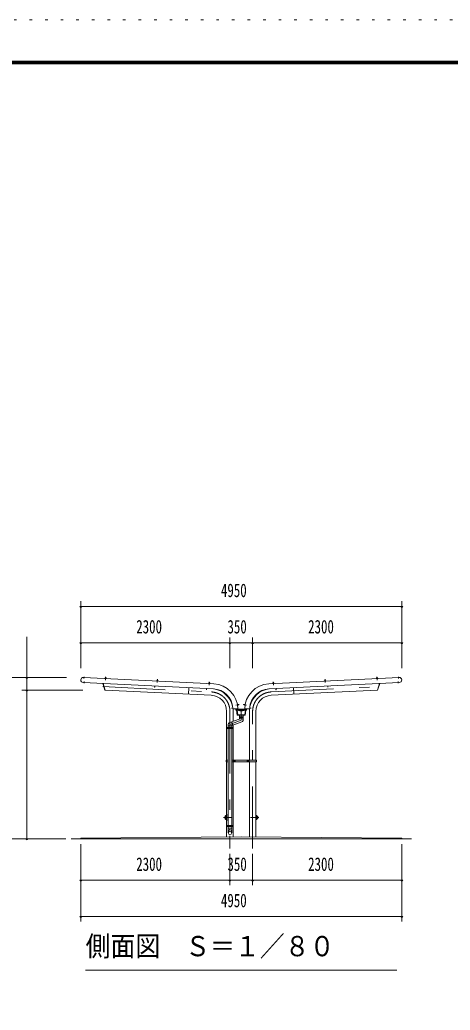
# Model space of a CAD drawing. Units: millimetres, scale not verified. Extents: x -35377 to 35394, y -16800 to 16800.
# Drawn here: x 443 to 7078, y 1535 to 16800 of the extents above; entities that cross this region are included whole.
import ezdxf
from ezdxf.enums import TextEntityAlignment as Align

# ---------------------------------------------------------------- set-up
doc = ezdxf.new("R2010")
doc.units = ezdxf.units.MM
doc.header["$LTSCALE"] = 80
doc.linetypes.add('USER3', pattern=[24, 12, -5, 2, -5])
doc.linetypes.add('USER4', pattern=[3, 0.5, -2.5])
for name, color, linetype, lineweight in [('0-2_1-08BOLD', 7, 'Continuous', 18), ('0-3_1-28CENTER', 3, 'USER3', 18), ('0-5_1-58DIM', 3, 'Continuous', 18), ('0-C_F-F1PAPER', 5, 'Continuous', 18), ('0-D_F-E_J_ADD', 5, 'USER4', 18)]:
    doc.layers.add(name, color=color, linetype=linetype, lineweight=lineweight)
doc.styles.add('ＭＳ ゴシック', font='')
doc.styles.get('ＭＳ ゴシック').set_extended_font_data('MS Gothic')

msp = doc.modelspace()

# ---------------------------------------------------------------- linework, layer by layer
at = {"layer": '0-2_1-08BOLD'}
for p, q in [((3429.56, 6487.25), (1420.28, 6585.52)), ((1424.04, 6662.43), (3433.32, 6564.16)), ((1762.61, 6656.61), (1762.36, 6651.49)), ((1768.85, 6651.17), (1769.1, 6656.29)), ((2561.65, 6617.53), (2561.41, 6612.41)), ((2562.36, 6626.82), (2568.35, 6626.53)), ((2567.89, 6612.09), (2568.14, 6617.21)), ((3360.45, 6573.33), (3360.7, 6578.45)), ((3367.19, 6578.13), (3366.93, 6573.02)), ((6291.11, 6662.43), (4281.82, 6564.16)), ((4285.58, 6487.25), (6294.87, 6585.52)), ((4347.96, 6578.13), (4348.21, 6573.02)), ((4354.7, 6573.33), (4354.45, 6578.45)), ((5147.25, 6612.09), (5147, 6617.21)), ((5152.79, 6626.82), (5153.22, 6618.02)), ((5153.49, 6617.53), (5153.74, 6612.41)), ((5951.83, 6665.9), (5945.84, 6665.6)), ((5946.3, 6651.17), (5946.05, 6656.29)), ((5952.53, 6656.61), (5952.78, 6651.49)), ((3050.03, 6505.82), (3045.16, 6406.33)), ((4665.12, 6505.82), (4669.98, 6406.33)), ((3631.77, 5890.33), (3631.77, 6140.33)), ((3726.81, 6191.62), (3707.83, 6188.61)), ((3733.37, 6140.33), (3733.37, 5987.84)), ((3804.25, 6178.03), (3741.92, 6177.48)), ((3792.61, 6159.47), (3801.96, 6089.47)), ((3802.68, 6245.59), (3807.74, 6246.4)), ((3808.75, 6239.98), (3803.69, 6239.18)), ((3898.17, 6247.61), (3897.23, 6241.68)), ((3911.45, 6239.18), (3906.39, 6239.98)), ((3907.41, 6246.4), (3912.47, 6245.59)), ((3910.89, 6178.03), (3973.23, 6177.48)), ((3913.2, 6089.47), (3922.55, 6159.47)), ((3929.91, 6159.47), (3919.59, 6082.17)), ((3981.77, 6140.33), (3981.77, 5387.33)), ((3988.33, 6191.62), (4007.32, 6188.61)), ((4083.38, 5387.33), (4083.38, 6140.33)), ((3848.17, 6029.63), (3673.17, 5965.93)), ((3710.07, 5920.85), (3866.98, 5977.95)), ((3801.95, 6089.47), (3913.2, 6089.47)), ((3827.58, 6082.17), (3827.58, 6055.17)), ((3830.07, 6045.05), (3830.07, 6055.17)), ((3885.07, 6055.17), (3885.07, 6045.05)), ((3631.77, 5387.33), (3631.77, 5874.33)), ((3653.47, 5890.33), (3653.47, 5874.33)), ((3655.07, 5940.09), (3655.07, 5890.33)), ((3710.07, 5917.64), (3655.07, 5917.64)), ((3655.07, 5874.33), (3655.07, 4382.93)), ((3679.52, 5890.33), (3679.52, 5874.33)), ((3685.62, 5882.33), (3679.52, 5882.33)), ((3685.62, 5874.33), (3685.62, 5890.33)), ((3710.07, 5940.09), (3710.07, 5890.33)), ((3710.08, 5874.33), (3710.08, 4382.93)), ((3711.67, 5890.33), (3711.67, 5874.33)), ((3733.37, 5890.33), (3733.37, 5929.33)), ((3733.37, 5387.33), (3733.37, 5874.33)), ((3630.17, 5374.33), (3624.07, 5374.33)), ((3630.17, 5361.33), (3630.17, 5387.33)), ((3631.77, 4382.93), (3631.77, 5361.33)), ((3733.37, 4382.93), (3733.37, 5361.33)), ((3734.97, 5361.33), (3734.97, 5387.33)), ((3764.97, 5387.33), (3764.97, 5361.33)), ((3950.17, 5387.33), (3950.17, 5361.33)), ((3980.17, 5387.33), (3980.17, 5361.33)), ((3981.77, 5361.33), (3981.77, 4201.69)), ((4083.38, 4200.92), (4083.38, 5361.33)), ((4084.98, 5361.33), (4084.98, 5387.33)), ((4084.98, 5374.33), (4091.07, 5374.33)), ((3631.77, 4366.93), (3631.77, 4200.92)), ((3653.47, 4382.93), (3653.47, 4366.93)), ((3655.06, 4366.93), (3655.06, 4341.46)), ((3679.52, 4382.93), (3679.52, 4366.93)), ((3679.52, 4374.93), (3685.62, 4374.93)), ((3685.62, 4366.93), (3685.62, 4382.93)), ((3710.06, 4366.93), (3710.06, 4341.46)), ((3711.66, 4382.93), (3711.66, 4366.93)), ((3733.37, 4201.69), (3733.37, 4366.93)), ((6482.57, 4174.33), (1232.57, 4174.33))]:
    msp.add_line(p, q, dxfattribs=at)
for points in [[(1723.94, 6570.67), (1755.59, 6468.42), (1758.64, 6469.37)], [(3394.74, 6389.24), (1758.68, 6469.25), (1727.34, 6570.51)], [(1759.12, 6651.65), (1759.37, 6656.76), (1760.26, 6657.23), (1771.5, 6656.67), (1772.34, 6656.13), (1772.09, 6651.01)], [(1768.88, 6656.8), (1769.31, 6665.6), (1763.31, 6665.9), (1762.88, 6657.1)], [(1763.31, 6665.9), (1763.84, 6666.37), (1768.83, 6666.13), (1769.31, 6665.6)], [(2558.16, 6612.57), (2558.41, 6617.69), (2559.3, 6618.15), (2570.54, 6617.59), (2571.38, 6617.05), (2571.14, 6611.93)], [(2567.92, 6617.72), (2568.35, 6626.53), (2567.87, 6627.05), (2562.88, 6627.29), (2562.36, 6626.82), (2561.93, 6618.02)], [(3370.18, 6572.86), (3370.43, 6577.97), (3369.59, 6578.52), (3358.35, 6579.07), (3357.46, 6578.6), (3357.2, 6573.49)], [(3360.97, 6578.94), (3361.4, 6587.74), (3367.39, 6587.44), (3366.97, 6578.64)], [(3367.39, 6587.44), (3366.92, 6587.97), (3361.92, 6588.21), (3361.4, 6587.74)], [(4320.4, 6389.24), (5956.47, 6469.25), (5987.81, 6570.51)], [(4344.97, 6572.86), (4344.72, 6577.97), (4345.56, 6578.52), (4356.79, 6579.07), (4357.69, 6578.6), (4357.94, 6573.49)], [(4347.75, 6587.44), (4348.22, 6587.97), (4353.22, 6588.21), (4353.74, 6587.74)], [(4354.17, 6578.94), (4353.74, 6587.74), (4347.75, 6587.44), (4348.18, 6578.64)], [(5156.99, 6612.57), (5156.73, 6617.69), (5155.84, 6618.15), (5144.61, 6617.59), (5143.76, 6617.05), (5144.01, 6611.93)], [(5147.22, 6617.72), (5146.79, 6626.53), (5152.79, 6626.82), (5152.26, 6627.29), (5147.27, 6627.05), (5146.79, 6626.53)], [(5956.03, 6651.65), (5955.78, 6656.76), (5954.89, 6657.23), (5943.65, 6656.67), (5942.81, 6656.13), (5943.05, 6651.01)], [(5946.27, 6656.8), (5945.84, 6665.6), (5946.32, 6666.13), (5951.31, 6666.37), (5951.83, 6665.9), (5952.26, 6657.1)], [(5991.21, 6570.67), (5959.56, 6468.42), (5956.5, 6469.37)], [(2522.46, 6531.62), (2521.48, 6511.64), (2524.68, 6511.48), (2525.66, 6531.46)], [(3324.7, 6492.38), (3323.72, 6472.41), (3320.53, 6472.56), (3321.5, 6492.54)], [(4390.45, 6492.38), (4391.43, 6472.41), (4394.62, 6472.56), (4393.64, 6492.54)], [(5192.69, 6531.62), (5193.67, 6511.64), (5190.47, 6511.48), (5189.49, 6531.46)], [(3707.83, 6188.61), (3707.33, 6191.77), (3726.62, 6194.83)], [(3919.59, 6082.17), (3795.56, 6082.17), (3785.24, 6159.47)], [(3922.36, 6158.06), (3857.57, 6143.08), (3792.8, 6158.06)], [(3804.2, 6235.97), (3809.26, 6236.77), (3809.62, 6237.71), (3807.86, 6248.82), (3807.23, 6249.6), (3802.17, 6248.8)], [(3808.27, 6246.23), (3816.98, 6247.61), (3817.91, 6241.68), (3809.21, 6240.31)], [(3817.91, 6241.68), (3818.33, 6242.26), (3817.55, 6247.19), (3816.98, 6247.61)], [(3905.94, 6240.31), (3897.23, 6241.68), (3896.82, 6242.26), (3897.59, 6247.19)], [(3897.59, 6247.19), (3898.17, 6247.61), (3906.87, 6246.23)], [(3912.98, 6248.8), (3907.92, 6249.6), (3907.29, 6248.82), (3905.53, 6237.71), (3905.89, 6236.77), (3910.94, 6235.97)], [(4007.32, 6188.61), (4007.82, 6191.77), (3988.53, 6194.83)], [(3827.58, 6055.17), (3887.58, 6055.17), (3887.58, 6082.17)], [(3885.07, 6003.79), (3885.07, 6023.06), (3887.07, 6045.05), (3828.07, 6045.05), (3830.07, 6023.05)], [(3655.07, 5361.33), (3624.07, 5361.33), (3624.07, 5387.33), (3655.07, 5387.33)], [(3710.08, 5361.33), (4091.07, 5361.33), (4091.07, 5387.33), (3710.08, 5387.33)], [(3653.07, 4341.46), (3655.07, 4291.8), (3655.07, 4265.96)], [(3710.07, 4265.96), (3710.07, 4291.8), (3712.07, 4341.46), (3653.07, 4341.46)], [(1382.57, 4174.33), (1382.57, 4184.33), (3857.57, 4204.33), (6332.57, 4184.33), (6332.57, 4174.33)]]:
    msp.add_lwpolyline(points, dxfattribs=at)
for points in [[(1757.54, 6650.12), (1773.52, 6649.34), (1773.6, 6650.94), (1757.61, 6651.72)], [(2556.58, 6611.05), (2556.66, 6612.64), (2572.64, 6611.86), (2572.56, 6610.26)], [(3371.6, 6571.18), (3371.69, 6572.78), (3355.7, 6573.56), (3355.62, 6571.97)], [(4343.54, 6571.18), (4359.52, 6571.97), (4359.44, 6573.56), (4343.46, 6572.78)], [(5158.57, 6611.05), (5158.49, 6612.64), (5142.51, 6611.86), (5142.59, 6610.26)], [(5957.61, 6650.12), (5941.63, 6649.34), (5941.55, 6650.94), (5957.53, 6651.72)], [(3775.07, 6159.47), (3775.07, 6174.47), (3940.08, 6174.47), (3940.08, 6159.47)], [(3802.86, 6234.23), (3800.35, 6250.04), (3801.93, 6250.29), (3804.44, 6234.49)], [(3910.71, 6234.49), (3912.29, 6234.23), (3914.79, 6250.04), (3913.21, 6250.29)], [(3734.97, 5874.33), (3630.17, 5874.33), (3630.17, 5890.33), (3734.97, 5890.33)], [(3744.85, 5377.22), (3749.85, 5380.11), (3754.85, 5377.22), (3754.85, 5371.45), (3749.85, 5368.56), (3744.85, 5371.45)], [(3960.3, 5371.45), (3960.3, 5377.22), (3965.3, 5380.11), (3970.3, 5377.22), (3970.3, 5371.45), (3965.3, 5368.56)], [(3734.97, 4366.93), (3630.17, 4366.93), (3630.17, 4382.93), (3734.97, 4382.93)]]:
    msp.add_lwpolyline(points, close=True, dxfattribs=at)
for centre, radius in [((3749.85, 5374.33), 6.25), ((3749.85, 5374.33), 4.9), ((3965.3, 5374.33), 6.25), ((3965.3, 5374.33), 4.9)]:
    msp.add_circle(centre, radius, dxfattribs=at)
for centre, radius, start, end in [((1422.16, 6623.97), 38.5, 87.19829, 267.19829), ((1758.44, 6648.08), 2, 87.1998, 267.1998), ((1760.87, 6654.32), 2.88, 52.81573, 112.81573), ((1765.35, 6646.21), 10.75, 69.61203, 104.78795), ((1770.6, 6653.84), 2.88, 61.58424, 121.58424), ((1772.42, 6647.39), 2, 267.20061, 87.20061), ((2557.48, 6609), 2, 87.1998, 267.1998), ((2559.91, 6615.24), 2.88, 52.81573, 112.81573), ((2564.4, 6607.13), 10.75, 69.61203, 104.78795), ((2569.65, 6614.76), 2.88, 61.58424, 121.58424), ((2571.46, 6608.31), 2, 267.20061, 87.20061), ((3356.53, 6569.92), 2, 87.1998, 267.1998), ((3358.96, 6576.16), 2.88, 52.81573, 112.81573), ((3363.44, 6568.06), 10.75, 69.61203, 104.78795), ((3368.69, 6575.68), 2.88, 61.58424, 121.58424), ((3370.51, 6569.24), 2, 267.20061, 87.20061), ((3414.27, 6174.63), 390, 359.97697, 87.20001), ((4300.88, 6174.63), 390, 92.79999, 180.02303), ((4344.63, 6569.24), 2, 92.79939, 272.79939), ((4346.45, 6575.68), 2.88, 58.41576, 118.41576), ((4351.7, 6568.06), 10.75, 75.21205, 110.38797), ((4356.18, 6576.16), 2.88, 67.18427, 127.18427), ((4358.62, 6569.92), 2, 272.8002, 92.8002), ((5143.68, 6608.31), 2, 92.79939, 272.79939), ((5145.5, 6614.76), 2.88, 58.41576, 118.41576), ((5150.75, 6607.13), 10.75, 75.21205, 110.38797), ((5155.23, 6615.24), 2.88, 67.18427, 127.18427), ((5157.67, 6609), 2, 272.8002, 92.8002), ((5942.72, 6647.39), 2, 92.79939, 272.79939), ((5944.54, 6653.84), 2.88, 58.41576, 118.41576), ((5949.79, 6646.21), 10.75, 75.21205, 110.38797), ((5954.27, 6654.32), 2.88, 67.18427, 127.18427), ((5956.71, 6648.08), 2, 272.8002, 92.8002), ((6292.99, 6623.97), 38.5, 272.80171, 92.80171), ((3414.27, 6174.63), 313, 3.12109, 87.19995), ((3382.57, 6140.33), 350.8, 13.59305, 80.90588), ((4300.88, 6174.63), 313, 92.80005, 176.87891), ((4332.58, 6140.33), 350.8, 99.09412, 166.40695), ((3382.57, 6140.33), 249.2, 0, 87.19994), ((4332.58, 6140.33), 249.2, 92.80006, 180), ((3741.78, 6192.49), 15, 183.12274, 270.49994), ((3382.57, 6140.33), 350.8, 0, 6.85475), ((3414.27, 6174.63), 375, 359.97604, 0.49962), ((3798.86, 6248.79), 1.67, 8.99695, 188.99695), ((3801.16, 6234.98), 1.56, 188.99661, 8.99661), ((3805.14, 6247.63), 2.88, 334.61195, 34.61195), ((3798.13, 6241.59), 10.75, 351.41122, 26.58714), ((3806.66, 6238.01), 2.88, 343.38046, 43.38046), ((3908.48, 6238.01), 2.88, 136.61954, 196.61954), ((3917.02, 6241.59), 10.75, 153.41286, 188.58878), ((3910.01, 6247.63), 2.88, 145.38805, 205.38805), ((3913.99, 6234.98), 1.56, 171.00339, 351.00339), ((3916.29, 6248.79), 1.67, 351.00305, 171.00305), ((4300.88, 6174.63), 375, 179.50038, 180.02396), ((3973.36, 6192.49), 15, 269.50006, 356.87726), ((4332.58, 6140.33), 350.8, 173.14525, 180), ((3682.57, 5940.09), 27.5, 110.00229, 180), ((3678.77, 5938.71), 44.27, 341.60916, 58.39587), ((3857.57, 6003.79), 27.5, 289.99896, 110.00061), ((3634.57, 4504.33), 33, 94.86974, 265.13026), ((3634.57, 4504.33), 22.5, 97.1521, 262.8479), ((3633.42, 4504.33), 21.35, 94.43256, 265.56744), ((3633.42, 4504.33), 19.05, 94.96883, 265.03117), ((4080.57, 4504.33), 33, 274.86974, 85.13026), ((4080.57, 4504.33), 22.5, 277.1521, 82.8479), ((4081.73, 4504.33), 21.35, 274.43256, 85.56744), ((4081.73, 4504.33), 19.05, 274.96883, 85.03117), ((3682.57, 4290.82), 27.55, 3.55867, 176.44133), ((3682.57, 4264.25), 27.55, 3.55867, 176.44133), ((3682.57, 4267.67), 27.55, 183.56303, 356.43697)]:
    msp.add_arc(centre, radius, start, end, dxfattribs=at)
at = {"layer": '0-3_1-28CENTER'}
for p, q in [((1433.23, 6672.29), (1432.05, 6648.02)), ((1437.71, 6600.09), (1436.52, 6575.82)), ((1764.23, 6623.2), (1766.76, 6674.9)), ((2563.27, 6584.12), (2565.8, 6635.82)), ((3362.32, 6545.04), (3364.85, 6596.74)), ((4350.3, 6596.74), (4352.83, 6545.04)), ((5149.34, 6635.82), (5151.87, 6584.12)), ((5950.92, 6623.2), (5948.39, 6674.9)), ((6277.44, 6600.09), (6278.62, 6575.82)), ((6281.91, 6672.29), (6283.1, 6648.02)), ((1724.23, 6521.8), (3397.23, 6439.97)), ((4317.92, 6439.97), (5990.92, 6521.8)), ((3682.57, 6140.33), (3682.57, 4024.33)), ((3826.49, 6246.08), (3775.37, 6237.98)), ((3939.78, 6237.98), (3888.66, 6246.08)), ((4032.57, 4024.33), (4032.57, 6140.33)), ((3737.35, 5374.33), (3762.35, 5374.33)), ((3749.85, 5361.83), (3749.85, 5386.83)), ((3977.8, 5374.33), (3952.8, 5374.33)), ((3965.3, 5386.83), (3965.3, 5361.83)), ((3714.57, 4504.33), (3584.57, 4504.33)), ((3634.57, 4454.33), (3634.57, 4554.33)), ((4000.57, 4504.33), (4130.57, 4504.33)), ((4080.57, 4454.33), (4080.57, 4554.33))]:
    msp.add_line(p, q, dxfattribs=at)
msp.add_lwpolyline([(3857.57, 6174.47), (3857.57, 6003.8), (3682.57, 5940.09)], dxfattribs=at)
for centre, start, end in [((3382.57, 6140.33), 0, 87.19994), ((4332.58, 6140.33), 92.80006, 180)]:
    msp.add_arc(centre, 300, start, end, dxfattribs=at)
at = {"layer": '0-5_1-58DIM'}
for p, q in [((1382.57, 7839.33), (1382.57, 6806.33)), ((6332.58, 6806.33), (6332.58, 7839.33)), ((1398.57, 7759.33), (1366.57, 7759.33)), ((1382.57, 7759.33), (6332.58, 7759.33)), ((6348.58, 7759.33), (6316.58, 7759.33)), ((552.57, 6663.33), (552.57, 7291.33)), ((1398.57, 7199.33), (1366.57, 7199.33)), ((1382.57, 7199.33), (3682.58, 7199.33)), ((3698.58, 7199.33), (3666.58, 7199.33)), ((3682.58, 6806.33), (3682.58, 7279.33)), ((3682.58, 7199.33), (4032.58, 7199.33)), ((4048.58, 7199.33), (4016.58, 7199.33)), ((4032.58, 7279.33), (4032.58, 6806.33)), ((4032.58, 7199.33), (6332.58, 7199.33)), ((6348.58, 7199.33), (6316.58, 7199.33)), ((-87.43, 6663.33), (1164.29, 6663.33)), ((568.57, 6663.33), (536.57, 6663.33)), ((552.57, 6466.33), (552.57, 6663.33)), ((1414.29, 6466.33), (472.57, 6466.33)), ((568.57, 6466.33), (536.57, 6466.33)), ((552.57, 4174.33), (552.57, 6466.33)), ((1152.57, 4174.33), (-87.43, 4174.33)), ((568.57, 4174.33), (536.57, 4174.33)), ((1382.57, 2899.33), (1382.57, 4094.33)), ((6332.57, 4094.33), (6332.57, 2899.33)), ((3682.57, 3944.33), (3682.57, 3459.33)), ((4032.57, 3459.33), (4032.57, 3944.33)), ((1398.57, 3539.33), (1366.57, 3539.33)), ((1382.57, 3539.33), (3682.57, 3539.33)), ((3698.57, 3539.33), (3666.57, 3539.33)), ((3682.57, 3539.33), (4032.57, 3539.33)), ((4048.57, 3539.33), (4016.57, 3539.33)), ((4032.57, 3539.33), (6332.57, 3539.33)), ((6348.57, 3539.33), (6316.57, 3539.33)), ((1398.57, 2979.33), (1366.57, 2979.33)), ((1382.57, 2979.33), (6332.57, 2979.33)), ((6348.57, 2979.33), (6316.57, 2979.33)), ((6257.58, 2149.33), (1457.58, 2149.33))]:
    msp.add_line(p, q, dxfattribs=at)
for centre in [(1382.57, 7759.33), (6332.58, 7759.33), (1382.57, 7199.33), (3682.58, 7199.33), (4032.58, 7199.33), (6332.58, 7199.33), (552.57, 6663.33), (552.57, 6466.33), (552.57, 4174.33), (1382.57, 3539.33), (3682.57, 3539.33), (4032.57, 3539.33), (6332.57, 3539.33), (1382.57, 2979.33), (6332.57, 2979.33)]:
    msp.add_arc(centre, 16, 180, 0, dxfattribs=at)
at = {"layer": '0-C_F-F1PAPER'}
for points in [[(34593.96, -16000), (-11326.04, -16000), (-11326.04, 16160), (34593.96, 16160)], [(34589.95, -15996), (-11322.04, -15996), (-11322.04, 16156), (34589.95, 16156)], [(34585.96, -15992), (34585.96, 16152), (-11318.04, 16152), (-11318.04, -15992)], [(34581.95, -15988), (-11314.04, -15988), (-11314.04, 16148), (34581.95, 16148)], [(34577.96, -15984), (34577.96, 16144), (-11310.04, 16144), (-11310.04, -15984)], [(34573.96, -15980), (-11306.04, -15980), (-11306.04, 16140), (34573.96, 16140)], [(34569.95, -15976), (34569.95, 16136), (-11302.04, 16136), (-11302.04, -15976)], [(34565.96, -15972), (-11298.04, -15972), (-11298.04, 16132), (34565.96, 16132)], [(34561.95, -15968), (-11294.04, -15968), (-11294.04, 16128), (34561.95, 16128)], [(34557.96, -15964), (-11290.04, -15964), (-11290.04, 16124), (34557.96, 16124)], [(34553.96, -15960), (34553.96, 16120), (-11286.04, 16120), (-11286.04, -15960)]]:
    msp.add_lwpolyline(points, close=True, dxfattribs=at)
at = {"layer": '0-D_F-E_J_ADD'}
msp.add_lwpolyline([(35393.96, -16800), (-12126.04, -16800), (-12126.04, 16800), (35393.96, 16800)], close=True, dxfattribs=at)

# ---------------------------------------------------------------- texts
at = {"layer": '0-5_1-58DIM', "color": 7, "style": 'ＭＳ ゴシック'}
for s, height, width, p in [('4950', 208.4, 0.7, (3544.04, 7839.33)), ('2300', 208.4, 0.7, (2238.28, 7279.33)), ('350', 208.4, 0.7, (3644.34, 7279.33)), ('2300', 208.4, 0.7, (4888.28, 7279.33)), ('2300', 208.4, 0.7, (2238.27, 3619.33)), ('350', 208.4, 0.7, (3644.34, 3619.33)), ('2300', 208.4, 0.7, (4888.27, 3619.33)), ('4950', 208.4, 0.7, (3544.04, 3059.33)), ('側面図\u3000Ｓ＝１／８０', 312.6, 0.9, (1457.58, 2271.97))]:
    msp.add_text(s, height=height, dxfattribs=dict(at, width=width)).set_placement(p, align=Align.BOTTOM_LEFT)

doc.saveas('drawing.dxf')
